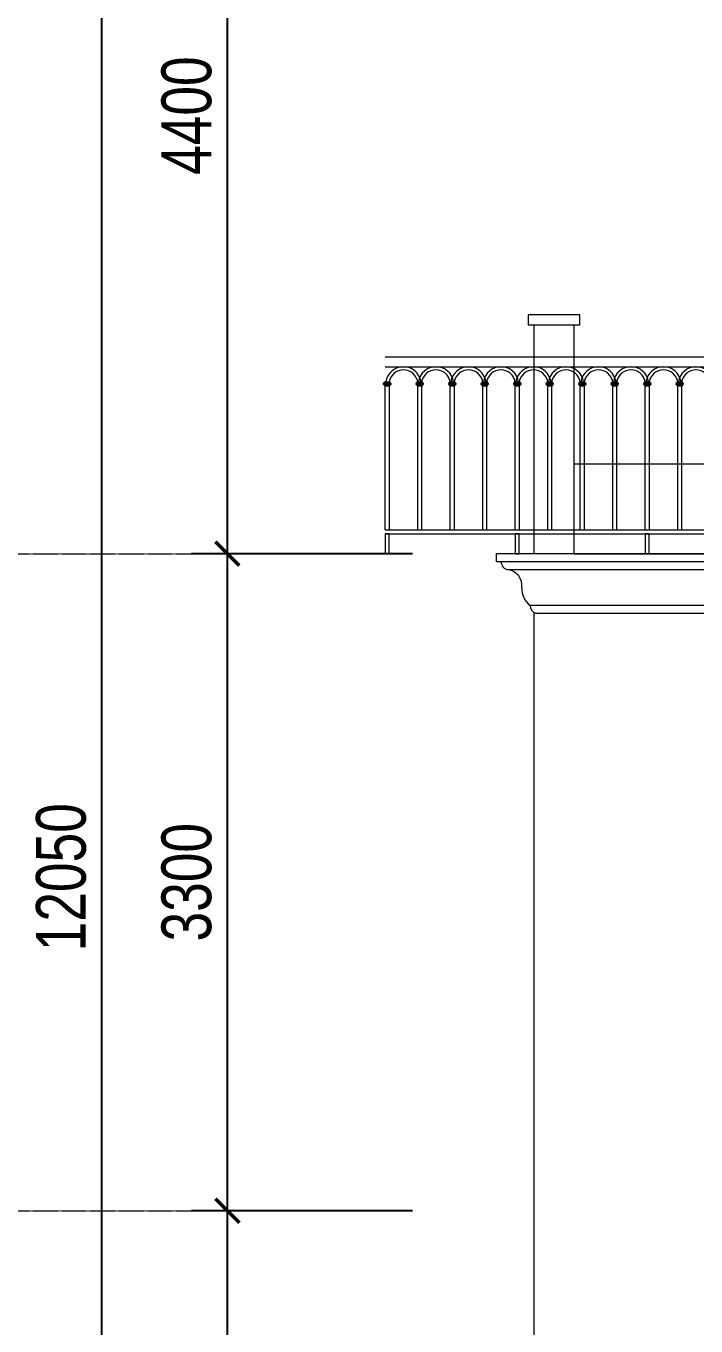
# Model space of a CAD drawing. Header units: millimetres. Extents: x 33748 to 451939, y -263262 to 62681.
# Drawn here: x 345024 to 348388, y -184127 to -177598 of the extents above; entities that cross this region are included whole.
import ezdxf

# ---------------------------------------------------------------- set-up
doc = ezdxf.new("R2010")
doc.units = ezdxf.units.MM
doc.header["$PDMODE"] = 98
doc.linetypes.add('CENTER', pattern=[50.8, 31.75, -6.35, 6.35, -6.35])
doc.layers.get('Defpoints').update_dxf_attribs({"color": 202, "lineweight": 13})
for name, color, linetype, lineweight in [('-CENTER', 143, 'CENTER', 13), ('-DIM', 9, 'Continuous', 13), ('-HATCH', 8, 'Continuous', 5), ('-LINE1', 7, 'Continuous', 18)]:
    doc.layers.add(name, color=color, linetype=linetype, lineweight=lineweight)
doc.styles.add('AVANH', font='', dxfattribs={"width": 0.8})
doc.styles.get('AVANH').set_extended_font_data('.VnAvantH')
doc.dimstyles.new('C_100A3', dxfattribs={"dimscale": 100, "dimtxt": 2.5, "dimasz": 1.2, "dimexe": 1.8, "dimexo": 0, "dimgap": 0.75, "dimtad": 1, "dimdec": 0, "dimzin": 0, "dimdsep": 46, "dimtxsty": 'AVANH', "dimblk": 'ARCHTICK', "dimcen": 0, "dimdle": 1.8, "dimclrd": 256, "dimclre": 256, "dimclrt": 7, "dimadec": 0, "dimazin": 0, "dimtfac": 0.0001, "dimtdec": 0, "dimtix": 1, "dimtmove": 2, "dimatfit": 3, "dimldrblk": 'ARCHTICK', "dimfxl": 1.8, "dimtolj": 1, "dimtzin": 0, "dimarcsym": 0})

# ---------------------------------------------------------------- blocks, each defined once
blk = doc.blocks.new('A$C40d04d36')
for p, q in [((8.8, 988.8), (6557, 988.8)), ((8.8, 938.8), (6557, 938.8)), ((8.3, 859), (0, 854)), ((0, 854), (0, 852)), ((9.8, 854), (0, 854)), ((0, 852), (8.3, 846.9)), ((9.8, 852), (0, 852)), ((5.9, 863), (5.9, 861)), ((5.9, 863), (9.8, 863)), ((5.9, 861), (8.3, 861)), ((8.3, 861), (8.3, 859)), ((8.3, 861), (9.8, 861)), ((8.3, 859), (30.6, 859)), ((9.8, 863), (29, 863)), ((29, 861), (9.8, 861)), ((9.8, 852), (9.8, 854)), ((9.8, 854), (29, 854)), ((9.8, 852), (29, 852)), ((29, 863), (33, 863)), ((29, 861), (30.6, 861)), ((29, 854), (29, 852)), ((29, 854), (38.9, 854)), ((29, 852), (38.9, 852)), ((30.6, 859), (30.6, 861)), ((30.6, 861), (33, 861)), ((38.9, 854), (30.6, 859)), ((30.6, 846.9), (38.9, 852)), ((33, 861), (33, 863)), ((38.9, 852), (38.9, 854)), ((171.5, 859), (163.2, 854)), ((163.2, 854), (163.2, 852)), ((173, 854), (163.2, 854)), ((163.2, 852), (171.5, 846.9)), ((173, 852), (163.2, 852)), ((169.1, 863), (169.1, 861)), ((169.1, 863), (173, 863)), ((169.1, 861), (171.5, 861)), ((171.5, 861), (171.5, 859)), ((171.5, 861), (173, 861)), ((171.5, 859), (193.8, 859)), ((173, 863), (192.2, 863)), ((192.2, 861), (173, 861)), ((173, 852), (173, 854)), ((173, 854), (192.2, 854)), ((173, 852), (192.2, 852)), ((192.2, 863), (196.2, 863)), ((192.2, 861), (193.8, 861)), ((192.2, 854), (192.2, 852)), ((192.2, 854), (202.1, 854)), ((192.2, 852), (202.1, 852)), ((193.8, 859), (193.8, 861)), ((193.8, 861), (196.2, 861)), ((202.1, 854), (193.8, 859)), ((193.8, 846.9), (202.1, 852)), ((196.2, 861), (196.2, 863)), ((202.1, 852), (202.1, 854)), ((334.7, 859), (326.4, 854)), ((326.4, 854), (326.4, 852)), ((336.2, 854), (326.4, 854)), ((326.4, 852), (334.7, 846.9)), ((336.2, 852), (326.4, 852)), ((332.3, 863), (332.3, 861)), ((332.3, 863), (336.2, 863)), ((332.3, 861), (334.7, 861)), ((334.7, 861), (334.7, 859)), ((334.7, 861), (336.2, 861)), ((334.7, 859), (357, 859)), ((336.2, 863), (355.4, 863)), ((355.4, 861), (336.2, 861)), ((336.2, 852), (336.2, 854)), ((336.2, 854), (355.4, 854)), ((336.2, 852), (355.4, 852)), ((355.4, 863), (359.4, 863)), ((355.4, 861), (357, 861)), ((355.4, 854), (355.4, 852)), ((355.4, 854), (365.3, 854)), ((355.4, 852), (365.3, 852)), ((357, 859), (357, 861)), ((357, 861), (359.4, 861)), ((365.3, 854), (357, 859)), ((357, 846.9), (365.3, 852)), ((359.4, 861), (359.4, 863)), ((365.3, 852), (365.3, 854)), ((497.9, 859), (489.6, 854)), ((489.6, 854), (489.6, 852)), ((499.4, 854), (489.6, 854)), ((489.6, 852), (497.9, 846.9)), ((499.4, 852), (489.6, 852)), ((495.5, 863), (495.5, 861)), ((495.5, 863), (499.4, 863)), ((495.5, 861), (497.9, 861)), ((497.9, 861), (497.9, 859)), ((497.9, 861), (499.4, 861)), ((497.9, 859), (520.2, 859)), ((499.4, 863), (518.6, 863)), ((518.6, 861), (499.4, 861)), ((499.4, 852), (499.4, 854)), ((499.4, 854), (518.6, 854)), ((499.4, 852), (518.6, 852)), ((518.6, 863), (522.6, 863)), ((518.6, 861), (520.2, 861)), ((518.6, 854), (518.6, 852)), ((518.6, 854), (528.5, 854)), ((518.6, 852), (528.5, 852)), ((520.2, 859), (520.2, 861)), ((520.2, 861), (522.6, 861)), ((528.5, 854), (520.2, 859)), ((520.2, 846.9), (528.5, 852)), ((522.6, 861), (522.6, 863)), ((528.5, 852), (528.5, 854)), ((661.1, 859), (652.8, 854)), ((652.8, 854), (652.8, 852)), ((662.6, 854), (652.8, 854)), ((652.8, 852), (661.1, 847)), ((662.6, 852), (652.8, 852)), ((658.7, 863), (658.7, 861)), ((658.7, 863), (662.6, 863)), ((658.7, 861), (661.1, 861)), ((661.1, 861), (661.1, 859)), ((661.1, 861), (662.6, 861)), ((661.1, 859), (683.4, 859)), ((662.6, 863), (681.8, 863)), ((681.8, 861), (662.6, 861)), ((662.6, 852), (662.6, 854)), ((662.6, 854), (681.8, 854)), ((662.6, 852), (681.8, 852)), ((681.8, 863), (685.8, 863)), ((681.8, 861), (683.4, 861)), ((681.8, 854), (681.8, 852)), ((681.8, 854), (691.7, 854)), ((681.8, 852), (691.7, 852)), ((683.4, 859), (683.4, 861)), ((683.4, 861), (685.8, 861)), ((691.7, 854), (683.4, 859)), ((683.4, 847), (691.7, 852)), ((685.8, 861), (685.8, 863)), ((691.7, 852), (691.7, 854)), ((824.3, 859), (816, 854)), ((816, 854), (816, 852)), ((825.8, 854), (816, 854)), ((816, 852), (824.3, 847)), ((825.8, 852), (816, 852)), ((821.9, 863), (821.9, 861)), ((821.9, 863), (825.8, 863)), ((821.9, 861), (824.3, 861)), ((824.3, 861), (824.3, 859)), ((824.3, 861), (825.8, 861)), ((824.3, 859), (846.6, 859)), ((825.8, 863), (845, 863)), ((845, 861), (825.8, 861)), ((825.8, 852), (825.8, 854)), ((825.8, 854), (845, 854)), ((825.8, 852), (845, 852)), ((845, 863), (849, 863)), ((845, 861), (846.6, 861)), ((845, 854), (845, 852)), ((845, 854), (854.9, 854)), ((845, 852), (854.9, 852)), ((846.6, 859), (846.6, 861)), ((846.6, 861), (849, 861)), ((854.9, 854), (846.6, 859)), ((846.6, 847), (854.9, 852)), ((849, 861), (849, 863)), ((854.9, 852), (854.9, 854)), ((987.5, 859), (979.2, 854)), ((979.2, 854), (979.2, 852)), ((989, 854), (979.2, 854)), ((979.2, 852), (987.5, 847)), ((989, 852), (979.2, 852)), ((985.1, 863), (985.1, 861)), ((985.1, 863), (989, 863)), ((985.1, 861), (987.5, 861)), ((987.5, 861), (987.5, 859)), ((987.5, 861), (989, 861)), ((987.5, 859), (1009.8, 859)), ((989, 863), (1008.2, 863)), ((1008.2, 861), (989, 861)), ((989, 852), (989, 854)), ((989, 854), (1008.2, 854)), ((989, 852), (1008.2, 852)), ((1008.2, 863), (1012.2, 863)), ((1008.2, 861), (1009.8, 861)), ((1008.2, 854), (1008.2, 852)), ((1008.2, 854), (1018.1, 854)), ((1008.2, 852), (1018.1, 852)), ((1009.8, 859), (1009.8, 861)), ((1009.8, 861), (1012.2, 861)), ((1018.1, 854), (1009.8, 859)), ((1009.8, 847), (1018.1, 852)), ((1012.2, 861), (1012.2, 863)), ((1018.1, 852), (1018.1, 854)), ((1150.7, 859), (1142.4, 854)), ((1142.4, 854), (1142.4, 852)), ((1152.2, 854), (1142.4, 854)), ((1142.4, 852), (1150.7, 847)), ((1152.2, 852), (1142.4, 852)), ((1148.3, 863), (1148.3, 861)), ((1148.3, 863), (1152.2, 863)), ((1148.3, 861), (1150.7, 861)), ((1150.7, 861), (1150.7, 859)), ((1150.7, 861), (1152.2, 861)), ((1150.7, 859), (1173, 859)), ((1152.2, 863), (1171.4, 863)), ((1171.4, 861), (1152.2, 861)), ((1152.2, 852), (1152.2, 854)), ((1152.2, 854), (1171.4, 854)), ((1152.2, 852), (1171.4, 852)), ((1171.4, 863), (1175.4, 863)), ((1171.4, 861), (1173, 861)), ((1171.4, 854), (1171.4, 852)), ((1171.4, 854), (1181.3, 854)), ((1171.4, 852), (1181.3, 852)), ((1173, 859), (1173, 861)), ((1173, 861), (1175.4, 861)), ((1181.3, 854), (1173, 859)), ((1173, 847), (1181.3, 852)), ((1175.4, 861), (1175.4, 863)), ((1181.3, 852), (1181.3, 854)), ((1313.9, 859), (1305.6, 854)), ((1305.6, 854), (1305.6, 852)), ((1315.4, 854), (1305.6, 854)), ((1305.6, 852), (1313.9, 847)), ((1315.4, 852), (1305.6, 852)), ((1311.5, 863), (1311.5, 861)), ((1311.5, 863), (1315.4, 863)), ((1311.5, 861), (1313.9, 861)), ((1313.9, 861), (1313.9, 859)), ((1313.9, 861), (1315.4, 861)), ((1313.9, 859), (1336.2, 859)), ((1315.4, 863), (1334.6, 863)), ((1334.6, 861), (1315.4, 861)), ((1315.4, 852), (1315.4, 854)), ((1315.4, 854), (1334.6, 854)), ((1315.4, 852), (1334.6, 852)), ((1334.6, 863), (1338.6, 863)), ((1334.6, 861), (1336.2, 861)), ((1334.6, 854), (1334.6, 852)), ((1334.6, 854), (1344.5, 854)), ((1334.6, 852), (1344.5, 852)), ((1336.2, 859), (1336.2, 861)), ((1336.2, 861), (1338.6, 861)), ((1344.5, 854), (1336.2, 859)), ((1336.2, 847), (1344.5, 852)), ((1338.6, 861), (1338.6, 863)), ((1344.5, 852), (1344.5, 854)), ((1477.1, 859), (1468.8, 854)), ((1468.8, 854), (1468.8, 852)), ((1478.6, 854), (1468.8, 854)), ((1468.8, 852), (1477.1, 847)), ((1478.6, 852), (1468.8, 852)), ((1474.7, 863), (1474.7, 861)), ((1474.7, 863), (1478.6, 863)), ((1474.7, 861), (1477.1, 861)), ((1477.1, 861), (1477.1, 859)), ((1477.1, 861), (1478.6, 861)), ((1477.1, 859), (1499.4, 859)), ((1478.6, 863), (1497.8, 863)), ((1497.8, 861), (1478.6, 861)), ((1478.6, 852), (1478.6, 854)), ((1478.6, 854), (1497.8, 854)), ((1478.6, 852), (1497.8, 852)), ((1497.8, 863), (1501.8, 863)), ((1497.8, 861), (1499.4, 861)), ((1497.8, 854), (1497.8, 852)), ((1497.8, 854), (1507.7, 854)), ((1497.8, 852), (1507.7, 852)), ((1499.4, 859), (1499.4, 861)), ((1499.4, 861), (1501.8, 861)), ((1507.7, 854), (1499.4, 859)), ((1499.4, 847), (1507.7, 852)), ((1501.8, 861), (1501.8, 863)), ((1507.7, 852), (1507.7, 854)), ((5.9, 844.9), (5.9, 842.9)), ((5.9, 844.9), (8.3, 844.9)), ((5.9, 842.9), (9.8, 842.9)), ((8.3, 846.9), (8.3, 844.9)), ((8.3, 846.9), (30.6, 846.9)), ((8.3, 844.9), (9.8, 844.9)), ((29, 844.9), (9.8, 844.9)), ((9.8, 120), (9.8, 842.9)), ((9.8, 842.9), (29, 842.9)), ((29, 844.9), (30.6, 844.9)), ((29, 842.9), (29, 120)), ((29, 842.9), (33, 842.9)), ((30.6, 844.9), (30.6, 846.9)), ((30.6, 844.9), (33, 844.9)), ((33, 842.9), (33, 844.9)), ((169.1, 844.9), (169.1, 842.9)), ((169.1, 844.9), (171.5, 844.9)), ((169.1, 842.9), (173, 842.9)), ((171.5, 846.9), (171.5, 844.9)), ((171.5, 846.9), (193.8, 846.9)), ((171.5, 844.9), (173, 844.9)), ((192.2, 844.9), (173, 844.9)), ((173, 120), (173, 842.9)), ((173, 842.9), (192.2, 842.9)), ((192.2, 844.9), (193.8, 844.9)), ((192.2, 842.9), (192.2, 120)), ((192.2, 842.9), (196.2, 842.9)), ((193.8, 844.9), (193.8, 846.9)), ((193.8, 844.9), (196.2, 844.9)), ((196.2, 842.9), (196.2, 844.9)), ((332.3, 844.9), (332.3, 842.9)), ((332.3, 844.9), (334.7, 844.9)), ((332.3, 842.9), (336.2, 842.9)), ((334.7, 846.9), (334.7, 844.9)), ((334.7, 846.9), (357, 846.9)), ((334.7, 844.9), (336.2, 844.9)), ((355.4, 844.9), (336.2, 844.9)), ((336.2, 120), (336.2, 842.9)), ((336.2, 842.9), (355.4, 842.9)), ((355.4, 844.9), (357, 844.9)), ((355.4, 842.9), (355.4, 120)), ((355.4, 842.9), (359.4, 842.9)), ((357, 844.9), (357, 846.9)), ((357, 844.9), (359.4, 844.9)), ((359.4, 842.9), (359.4, 844.9)), ((495.5, 844.9), (495.5, 842.9)), ((495.5, 844.9), (497.9, 844.9)), ((495.5, 842.9), (499.4, 842.9)), ((497.9, 846.9), (497.9, 844.9)), ((497.9, 846.9), (520.2, 846.9)), ((497.9, 844.9), (499.4, 844.9)), ((518.6, 844.9), (499.4, 844.9)), ((499.4, 120), (499.4, 842.9)), ((499.4, 842.9), (518.6, 842.9)), ((518.6, 844.9), (520.2, 844.9)), ((518.6, 842.9), (518.6, 120)), ((518.6, 842.9), (522.6, 842.9)), ((520.2, 844.9), (520.2, 846.9)), ((520.2, 844.9), (522.6, 844.9)), ((522.6, 842.9), (522.6, 844.9)), ((658.7, 845), (658.7, 843)), ((658.7, 845), (661.1, 845)), ((658.7, 843), (662.6, 843)), ((661.1, 847), (661.1, 845)), ((661.1, 847), (683.4, 847)), ((661.1, 845), (662.6, 845)), ((681.8, 845), (662.6, 845)), ((662.6, 120), (662.6, 843)), ((662.6, 843), (681.8, 843)), ((681.8, 845), (683.4, 845)), ((681.8, 843), (681.8, 120)), ((681.8, 843), (685.8, 843)), ((683.4, 845), (683.4, 847)), ((683.4, 845), (685.8, 845)), ((685.8, 843), (685.8, 845)), ((821.9, 845), (821.9, 843)), ((821.9, 845), (824.3, 845)), ((821.9, 843), (825.8, 843)), ((824.3, 847), (824.3, 845)), ((824.3, 847), (846.6, 847)), ((824.3, 845), (825.8, 845)), ((845, 845), (825.8, 845)), ((825.8, 120), (825.8, 843)), ((825.8, 843), (845, 843)), ((845, 845), (846.6, 845)), ((845, 843), (845, 120)), ((845, 843), (849, 843)), ((846.6, 845), (846.6, 847)), ((846.6, 845), (849, 845)), ((849, 843), (849, 845)), ((985.1, 845), (985.1, 843)), ((985.1, 845), (987.5, 845)), ((985.1, 843), (989, 843)), ((987.5, 847), (987.5, 845)), ((987.5, 847), (1009.8, 847)), ((987.5, 845), (989, 845)), ((1008.2, 845), (989, 845)), ((989, 120), (989, 843)), ((989, 843), (1008.2, 843)), ((1008.2, 845), (1009.8, 845)), ((1008.2, 843), (1008.2, 120)), ((1008.2, 843), (1012.2, 843)), ((1009.8, 845), (1009.8, 847)), ((1009.8, 845), (1012.2, 845)), ((1012.2, 843), (1012.2, 845)), ((1148.3, 845), (1148.3, 843)), ((1148.3, 845), (1150.7, 845)), ((1148.3, 843), (1152.2, 843)), ((1150.7, 847), (1150.7, 845)), ((1150.7, 847), (1173, 847)), ((1150.7, 845), (1152.2, 845)), ((1171.4, 845), (1152.2, 845)), ((1152.2, 120), (1152.2, 843)), ((1152.2, 843), (1171.4, 843)), ((1171.4, 845), (1173, 845)), ((1171.4, 843), (1171.4, 120)), ((1171.4, 843), (1175.4, 843)), ((1173, 845), (1173, 847)), ((1173, 845), (1175.4, 845)), ((1175.4, 843), (1175.4, 845)), ((1311.5, 845), (1311.5, 843)), ((1311.5, 845), (1313.9, 845)), ((1311.5, 843), (1315.4, 843)), ((1313.9, 847), (1313.9, 845)), ((1313.9, 847), (1336.2, 847)), ((1313.9, 845), (1315.4, 845)), ((1334.6, 845), (1315.4, 845)), ((1315.4, 120), (1315.4, 843)), ((1315.4, 843), (1334.6, 843)), ((1334.6, 845), (1336.2, 845)), ((1334.6, 843), (1334.6, 120)), ((1334.6, 843), (1338.6, 843)), ((1336.2, 845), (1336.2, 847)), ((1336.2, 845), (1338.6, 845)), ((1338.6, 843), (1338.6, 845)), ((1474.7, 845), (1474.7, 843)), ((1474.7, 845), (1477.1, 845)), ((1474.7, 843), (1478.6, 843)), ((1477.1, 847), (1477.1, 845)), ((1477.1, 847), (1499.4, 847)), ((1477.1, 845), (1478.6, 845)), ((1497.8, 845), (1478.6, 845)), ((1478.6, 120), (1478.6, 843)), ((1478.6, 843), (1497.8, 843)), ((1497.8, 845), (1499.4, 845)), ((1497.8, 843), (1497.8, 120)), ((1497.8, 843), (1501.8, 843)), ((1499.4, 845), (1499.4, 847)), ((1499.4, 845), (1501.8, 845)), ((1501.8, 843), (1501.8, 845)), ((8.8, 120), (6557, 120)), ((8.8, 100), (6557, 100))]:
    blk.add_line(p, q)
for points in [[(29, 100), (9.8, 100), (9.8, 0), (29, 0)], [(681.8, 100), (662.6, 100), (662.6, 0), (681.8, 0)], [(1334.6, 100), (1315.4, 100), (1315.4, 0), (1334.6, 0)]]:
    blk.add_lwpolyline(points, close=True)
for centre, radius, start, end in [((101, 849.8), 89.2, 8.53041, 171.46959), ((101, 849.8), 73.2, 10.41372, 169.58628), ((264.2, 849.8), 89.2, 8.53041, 171.46959), ((264.2, 849.8), 73.2, 10.41372, 169.58628), ((427.4, 849.8), 89.2, 8.53041, 171.46959), ((427.4, 849.8), 73.2, 10.41372, 169.58628), ((590.6, 849.8), 89.2, 8.53041, 171.46959), ((590.6, 849.8), 73.2, 10.41372, 169.58628), ((753.8, 849.8), 89.2, 8.53041, 171.46959), ((753.8, 849.8), 73.2, 10.41372, 169.58628), ((917, 849.8), 89.2, 8.53041, 171.46959), ((917, 849.8), 73.2, 10.41372, 169.58628), ((1080.2, 849.8), 89.2, 8.53041, 171.46959), ((1080.2, 849.8), 73.2, 10.41372, 169.58628), ((1243.4, 849.8), 89.2, 8.53041, 171.46959), ((1243.4, 849.8), 73.2, 10.41372, 169.58628), ((1406.6, 849.8), 89.2, 8.53041, 171.46959), ((1406.6, 849.8), 73.2, 10.41372, 169.58628), ((1569.8, 849.8), 89.2, 8.53041, 171.46959), ((1569.8, 849.8), 73.2, 10.41372, 169.58628)]:
    blk.add_arc(centre, radius, start, end)
blk = doc.blocks.new('_ARCHTICK')
at = {"const_width": 0.15}
blk.add_lwpolyline([(-0.5, -0.5), (0.5, 0.5)], dxfattribs=at)
blk = doc.blocks.new('*D1089')
at = {"layer": '-DIM', "lineweight": -2, "transparency": 16777216}
for p, q in [((346035.4, -187628.5), (346035.4, -183368.5)), ((346965.6, -183548.5), (345855.4, -183548.5)), ((346965.6, -187448.5), (345855.4, -187448.5))]:
    blk.add_line(p, q, dxfattribs=at)
at = {"layer": 'Defpoints', "color": 0, "transparency": 16777216}
for p in [(346035.4, -183548.5), (346965.6, -183548.5), (346965.6, -187448.5)]:
    blk.add_point(p, dxfattribs=at)
at = {"layer": '-DIM', "lineweight": -2, "transparency": 16777216, "xscale": 120, "yscale": 120, "zscale": 120}
for p, rotation in [((346035.4, -183548.5), 90), ((346035.4, -187448.5), 270)]:
    blk.add_blockref('_ARCHTICK', p, dxfattribs=dict(at, rotation=rotation))
at = {"layer": '-DIM', "color": 7, "transparency": 16777216, "insert": (345831.1, -185498.5), "char_height": 250, "attachment_point": 5, "rotation": 90, "style": 'AVANH'}
blk.add_mtext('\\A1;3900', dxfattribs=at)
blk = doc.blocks.new('*D1090')
at = {"layer": '-DIM', "lineweight": -2, "transparency": 16777216}
for p, q in [((346035.4, -183728.5), (346035.4, -180068.5)), ((346965.6, -180248.5), (345855.4, -180248.5)), ((346965.6, -183548.5), (345855.4, -183548.5))]:
    blk.add_line(p, q, dxfattribs=at)
at = {"layer": 'Defpoints', "color": 0, "transparency": 16777216}
for p in [(346035.4, -180248.5), (346965.6, -180248.5), (346965.6, -183548.5)]:
    blk.add_point(p, dxfattribs=at)
at = {"layer": '-DIM', "lineweight": -2, "transparency": 16777216, "xscale": 120, "yscale": 120, "zscale": 120}
for p, rotation in [((346035.4, -180248.5), 90), ((346035.4, -183548.5), 270)]:
    blk.add_blockref('_ARCHTICK', p, dxfattribs=dict(at, rotation=rotation))
at = {"layer": '-DIM', "color": 7, "transparency": 16777216, "insert": (345831.1, -181898.5), "char_height": 250, "attachment_point": 5, "rotation": 90, "style": 'AVANH'}
blk.add_mtext('\\A1;3300', dxfattribs=at)
blk = doc.blocks.new('*D1085')
at = {"layer": '-DIM', "lineweight": -2, "transparency": 16777216}
for p, q in [((346035.4, -180428.5), (346035.4, -175668.3)), ((346965.6, -175848.3), (345855.4, -175848.3)), ((346965.6, -180248.5), (345855.4, -180248.5))]:
    blk.add_line(p, q, dxfattribs=at)
at = {"layer": 'Defpoints', "color": 0, "transparency": 16777216}
for p in [(346035.4, -175848.3), (346965.6, -175848.3), (346965.6, -180248.5)]:
    blk.add_point(p, dxfattribs=at)
at = {"layer": '-DIM', "lineweight": -2, "transparency": 16777216, "xscale": 120, "yscale": 120, "zscale": 120}
for p, rotation in [((346035.4, -175848.3), 90), ((346035.4, -180248.5), 270)]:
    blk.add_blockref('_ARCHTICK', p, dxfattribs=dict(at, rotation=rotation))
at = {"layer": '-DIM', "color": 7, "transparency": 16777216, "insert": (345831.1, -178048.4), "char_height": 250, "attachment_point": 5, "rotation": 90, "style": 'AVANH'}
blk.add_mtext('\\A1;4400', dxfattribs=at)
blk = doc.blocks.new('*D1086')
at = {"layer": '-DIM', "lineweight": -2, "transparency": 16777216}
for p, q in [((345405.4, -188078.5), (345405.4, -175668.3)), ((346965.6, -175848.3), (345225.4, -175848.3)), ((346965.6, -187898.5), (345225.4, -187898.5))]:
    blk.add_line(p, q, dxfattribs=at)
at = {"layer": 'Defpoints', "color": 0, "transparency": 16777216}
for p in [(345405.4, -175848.3), (346965.6, -175848.3), (346965.6, -187898.5)]:
    blk.add_point(p, dxfattribs=at)
at = {"layer": '-DIM', "lineweight": -2, "transparency": 16777216, "xscale": 120, "yscale": 120, "zscale": 120}
for p, rotation in [((345405.4, -175848.3), 90), ((345405.4, -187898.5), 270)]:
    blk.add_blockref('_ARCHTICK', p, dxfattribs=dict(at, rotation=rotation))
at = {"layer": '-DIM', "color": 7, "transparency": 16777216, "insert": (345201.1, -181873.4), "char_height": 250, "attachment_point": 5, "rotation": 90, "style": 'AVANH'}
blk.add_mtext('\\A1;12050', dxfattribs=at)

msp = doc.modelspace()

# ---------------------------------------------------------------- linework, layer by layer
at = {"layer": '-CENTER', "ltscale": 0.1}
for p, q in [((344104.6, -180248.5), (346965.6, -180248.5)), ((344104.6, -183548.5), (346965.6, -183548.5))]:
    msp.add_line(p, q, dxfattribs=at)
at = {"layer": '-HATCH'}
for p, q in [((347385.1, -180288.5), (353375.5, -180288.5)), ((353375.5, -180508.5), (347555.1, -180508.5))]:
    msp.add_line(p, q, dxfattribs=at)
msp.add_lwpolyline([(347446, -180328.5), (353375.5, -180328.5)], dxfattribs=at)
at = {"layer": '-LINE1', "lineweight": 20}
for p, q in [((353375.5, -180248.5), (347385.1, -180248.5)), ((347385.1, -180248.5), (347385.1, -180288.5)), ((347385.1, -180288.5), (347410.1, -180288.5)), ((353375.5, -180548.5), (347585.2, -180548.5))]:
    msp.add_line(p, q, dxfattribs=at)
at = {"layer": '-LINE1'}
msp.add_line((347575.1, -187898.5), (347575.1, -180548.5), dxfattribs=at)
for points in [[(347545.1, -179098.5), (347805.1, -179098.5), (347805.1, -179048.5), (347545.1, -179048.5)], [(347575.1, -179098.5), (347775.1, -179098.5), (347775.1, -180248.5), (347575.1, -180248.5)]]:
    msp.add_lwpolyline(points, close=True, dxfattribs=at)
at = {"layer": '-LINE1', "lineweight": 20}
msp.add_lwpolyline([(348775.1, -179798.5), (347775.1, -179798.5), (347775.1, -180248.5), (348775.1, -180248.5)], close=True, dxfattribs=at)
for centre, radius, start, end in [((347449.3, -180289.5), 39.1, 178.52391, 265.24593), ((347431.8, -180410.4), 83.1, 354.22476, 80.14552), ((347617.4, -180426.2), 103.2, 175.86, 232.886), ((347597.4, -180508), 42.3, 180.62204, 253.13033)]:
    msp.add_arc(centre, radius, start, end, dxfattribs=at)

# ---------------------------------------------------------------- block references
at = {"layer": '-HATCH'}
msp.add_blockref('A$C40d04d36', (346818.4, -180248.5), dxfattribs=at)

# ---------------------------------------------------------------- dimensions: what is measured, and where the dimension line sits
at = {"layer": '-DIM'}
for base, p1, p2, picture, middle in [((345405.4, -175848.3), (346965.6, -187898.5), (346965.6, -175848.3), '*D1086', (345201.1, -181873.4)), ((346035.4, -175848.3), (346965.6, -180248.5), (346965.6, -175848.3), '*D1085', (345831.1, -178048.4)), ((346035.4, -180248.5), (346965.6, -183548.5), (346965.6, -180248.5), '*D1090', (345831.1, -181898.5)), ((346035.4, -183548.5), (346965.6, -187448.5), (346965.6, -183548.5), '*D1089', (345831.1, -185498.5))]:
    dim = msp.add_linear_dim(base=base, p1=p1, p2=p2, angle=90, dimstyle='C_100A3', dxfattribs=at)
    dim.commit()
    dim.dimension.update_dxf_attribs({"geometry": picture, "text_midpoint": middle})

doc.saveas('drawing.dxf')
